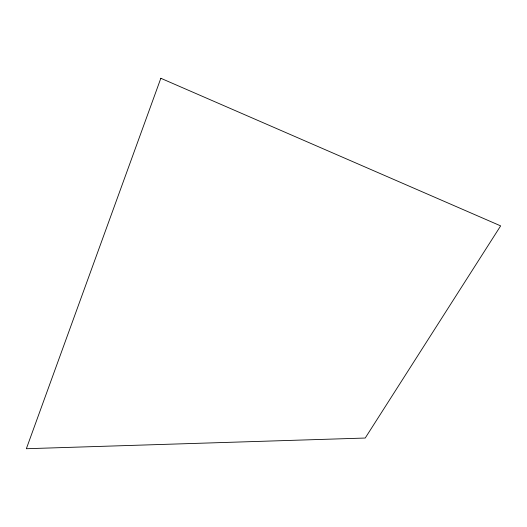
<?xml version="1.0" encoding="UTF-8"?>
<svg xmlns="http://www.w3.org/2000/svg" width="527" height="527" viewBox="0 0 527 527"><rect width="100%" height="100%" fill="white"/><g stroke="black" fill="none" stroke-linecap="round" stroke-linejoin="round"><path stroke-width="0.79" d="M160.84 78.279L26.35 448.721L365.218 438.036L500.65 225.879L160.84 78.279"/></g></svg>
